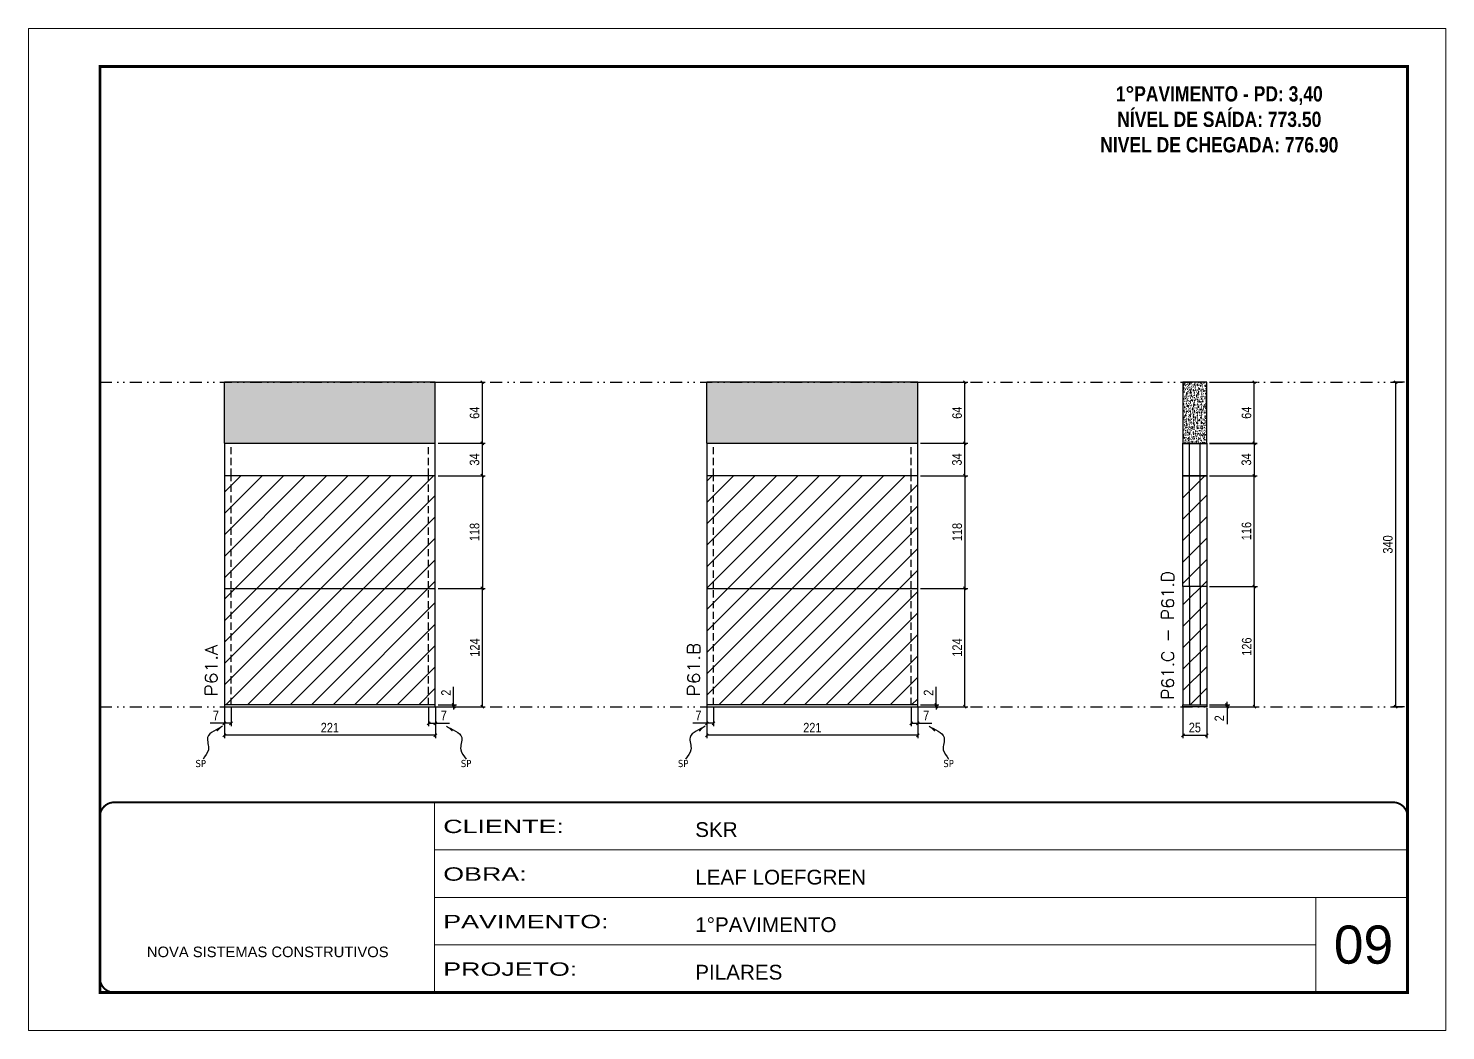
# Model space of a CAD drawing. Extents: x 14400 to 27878, y -21631 to 6985.
# Drawn here: x 14413 to 15898, y 3638 to 4688 of the extents above; entities that cross this region are included whole.
import ezdxf

# ---------------------------------------------------------------- set-up
doc = ezdxf.new("R2010")
doc.units = 0
for name, pattern in [('CONTINUO', [0]), ('DASHED', [0.75, 0.5, -0.25]), ('DIVIDE2', [0.625, 0.25, -0.125, 0, -0.125, 0, -0.125]), ('HIDDEN', [0.375, 0.25, -0.125])]:
    doc.linetypes.add(name, pattern=pattern)
for name, color, linetype, lineweight in [('CARIMBO', 255, 'Continuous', 9), ('Folhas', 255, 'Continuous', 9), ('Hachura', 251, 'Continuous', 9), ('SARRAFO DE PRESSAO', 251, 'DASHED', 9), ('Texto Seção', 7, 'Continuous', 15)]:
    doc.layers.add(name, color=color, linetype=linetype, lineweight=lineweight)
for name, color, linetype in [('COTA', 241, 'Continuous'), ('NOMENCLATURA', 7, 'Continuous'), ('Nível', 160, 'Continuous'), ('Painéis', 200, 'Continuous'), ('SARR_2.2x7', 40, 'Continuous'), ('Sarrafo de Pressão', 42, 'HIDDEN'), ('texto', 7, 'Continuous')]:
    doc.layers.add(name, color=color, linetype=linetype)
doc.styles.add('ARIAL', font='arial.ttf')
doc.styles.add('COTA TECNICA', font='techl___.ttf', dxfattribs={"height": 10})
doc.styles.add('COTA TECNICA-50', font='techl___.ttf', dxfattribs={"height": 10})
doc.styles.add('REGUA-120', font='ROMANS.shx', dxfattribs={"height": 15})
doc.styles.add('ROMANC', font='techb___.ttf', dxfattribs={"height": 2.5})
doc.styles.get("Standard").update_dxf_attribs({"font": 'arial.ttf'})
doc.styles.add('Tecnologia', font='')
doc.styles.get('Tecnologia').set_extended_font_data('Forgotten Futurist')
doc.dimstyles.new('COTA PAINEL-50', dxfattribs={"dimtxt": 10, "dimasz": 3, "dimexe": 3, "dimexo": 3, "dimgap": 3, "dimtad": 1, "dimdec": 1, "dimzin": 12, "dimdsep": 46, "dimtxsty": 'COTA TECNICA-50', "dimblk1": 'OBLIQUE', "dimblk2": 'OBLIQUE', "dimsah": 1, "dimcen": 0.9, "dimclrd": 4, "dimclre": 4, "dimclrt": 240, "dimadec": 1, "dimazin": 3, "dimtfac": 1, "dimtdec": 1, "dimtmove": 0, "dimatfit": 3, "dimfxl": 1, "dimtolj": 1, "dimtzin": 12, "dimarcsym": 0})
doc.dimstyles.new('PAINEL', dxfattribs={"dimtxt": 10, "dimasz": 3, "dimexe": 3, "dimexo": 3, "dimgap": 3, "dimtad": 1, "dimdec": 1, "dimzin": 12, "dimdsep": 46, "dimtxsty": 'COTA TECNICA', "dimblk1": 'OBLIQUE', "dimblk2": 'OBLIQUE', "dimsah": 1, "dimcen": 0.9, "dimclrd": 4, "dimclre": 4, "dimclrt": 240, "dimadec": 1, "dimazin": 3, "dimtfac": 1, "dimtdec": 1, "dimtmove": 0, "dimatfit": 3, "dimfxl": 1, "dimtolj": 1, "dimtzin": 12, "dimarcsym": 0})
doc.dimstyles.get("Standard").update_dxf_attribs({"dimtxt": 0.18, "dimasz": 0.18, "dimexe": 0.18, "dimexo": 0.0625, "dimgap": 0.09, "dimtad": 0, "dimtih": 1, "dimtoh": 1, "dimdec": 4, "dimzin": 0, "dimdsep": 46, "dimtxsty": 'Standard', "dimcen": 0.09, "dimadec": 0, "dimazin": 0, "dimtfac": 1, "dimtdec": 4, "dimtofl": 0, "dimtmove": 0, "dimatfit": 3, "dimfxl": 1, "dimtolj": 1, "dimtzin": 0, "dimarcsym": 0})

# ---------------------------------------------------------------- blocks, each defined once
blk = doc.blocks.new('9999999999')
at = {"color": 30, "linetype": 'CONTINUO'}
for p, q in [((98564.6, 34230.2), (98564.6, 34429.4)), ((98564.6, 34379.6), (99584, 34379.6)), ((98564.6, 34329.8), (99488, 34329.8)), ((99584, 34329.8), (99488, 34329.8)), ((99488, 34329.8), (99488, 34230.2)), ((98564.6, 34280), (99488, 34280))]:
    blk.add_line(p, q, dxfattribs=at)
at = {"color": 30, "linetype": 'CONTINUO', "const_width": 2}
blk.add_lwpolyline([(99584, 34230.2), (99584, 34414.4, 0.414214), (99569, 34429.4), (98229, 34429.4, 0.414214), (98214, 34414.4), (98214, 34245.2, 0.414214), (98229, 34230.2), (99584, 34230.2)], format="xyb", dxfattribs=at)
at = {"layer": 'Folhas'}
blk.add_lwpolyline([(98139, 34190.2), (99624, 34190.2), (99624, 35240.2), (98139, 35240.2)], close=True, dxfattribs=at)
at = {"layer": 'Folhas', "color": 30, "const_width": 3}
blk.add_lwpolyline([(98214, 34230.2), (99584, 34230.2), (99584, 35200.2), (98214, 35200.2)], close=True, dxfattribs=at)
at = {"color": 7, "linetype": 'Continuous', "ltscale": 5, "style": 'ARIAL'}
for s, height, p in [('SKR', 15.48, (98837.7, 34393.1)), ('LEAF LOEFGREN', 15.483, (98837.7, 34343.3)), ('1°PAVIMENTO', 15.483, (98837.7, 34293.5)), ('NOVA SISTEMAS CONSTRUTIVOS', 11.059, (98263.2, 34267.2)), ('PILARES', 15.48, (98837.7, 34243.7))]:
    blk.add_text(s, height=height, dxfattribs=at).set_placement(p)
at = {"layer": 'Folhas', "color": 7, "style": 'Tecnologia', "width": 1.5}
for s, p in [('CLIENTE:', (98573.7, 34397.2)), ('OBRA:', (98573.7, 34347.3)), ('PAVIMENTO:', (98573.7, 34297.5)), ('PROJETO:', (98573.7, 34247.7))]:
    blk.add_text(s, height=14, dxfattribs=at).set_placement(p)
blk = doc.blocks.new('_Oblique')
at = {"color": 0, "linetype": 'ByBlock', "lineweight": -2}
blk.add_line((-0.5, -0.5), (0.5, 0.5), dxfattribs=at)
blk = doc.blocks.new('*D1684')
at = {"layer": 'COTA', "color": 4, "lineweight": -2, "transparency": 16777216}
for p, q in [((14618.9, 3975.9), (14618.9, 3944)), ((14839.9, 3975.9), (14839.9, 3944)), ((14839.9, 3947), (14618.9, 3947))]:
    blk.add_line(p, q, dxfattribs=at)
at = {"layer": 'Defpoints', "color": 0, "transparency": 16777216}
for p in [(14618.9, 3978.9), (14839.9, 3978.9), (14618.9, 3947)]:
    blk.add_point(p, dxfattribs=at)
at = {"layer": 'COTA', "color": 4, "lineweight": -2, "transparency": 16777216, "xscale": 3, "yscale": 3, "zscale": 3, "rotation": 180}
blk.add_blockref('_Oblique', (14618.9, 3947), dxfattribs=at)
at = {"layer": 'COTA', "color": 4, "lineweight": -2, "transparency": 16777216, "xscale": 3, "yscale": 3, "zscale": 3}
blk.add_blockref('_Oblique', (14839.9, 3947), dxfattribs=at)
at = {"layer": 'COTA', "color": 240, "transparency": 16777216, "insert": (14729.4, 3955), "char_height": 10, "attachment_point": 5, "style": 'COTA TECNICA'}
blk.add_mtext('\\A1;221', dxfattribs=at)
blk = doc.blocks.new('*D1685')
at = {"layer": 'COTA', "color": 4, "lineweight": -2, "transparency": 16777216}
for p, q in [((14832.9, 3975.9), (14832.9, 3956.6)), ((14839.9, 3973.9), (14839.9, 3956.6)), ((14832.9, 3959.6), (14839.9, 3959.6)), ((14839.9, 3959.6), (14854.6, 3959.6))]:
    blk.add_line(p, q, dxfattribs=at)
at = {"layer": 'Defpoints', "color": 0, "transparency": 16777216}
for p in [(14832.9, 3978.9), (14839.9, 3976.9), (14839.9, 3959.6)]:
    blk.add_point(p, dxfattribs=at)
at = {"layer": 'COTA', "color": 4, "lineweight": -2, "transparency": 16777216, "xscale": 3, "yscale": 3, "zscale": 3, "rotation": 180}
blk.add_blockref('_Oblique', (14832.9, 3959.6), dxfattribs=at)
at = {"layer": 'COTA', "color": 4, "lineweight": -2, "transparency": 16777216, "xscale": 3, "yscale": 3, "zscale": 3}
blk.add_blockref('_Oblique', (14839.9, 3959.6), dxfattribs=at)
at = {"layer": 'COTA', "color": 240, "transparency": 16777216, "insert": (14848.7, 3967.7), "char_height": 10, "attachment_point": 5, "style": 'COTA TECNICA-50'}
blk.add_mtext('\\A1;7', dxfattribs=at)
blk = doc.blocks.new('*D1686')
at = {"layer": 'COTA', "color": 4, "lineweight": -2, "transparency": 16777216}
for p, q in [((14618.9, 3973.9), (14618.9, 3956.6)), ((14625.9, 3975.9), (14625.9, 3956.6)), ((14618.9, 3959.6), (14604.1, 3959.6)), ((14625.9, 3959.6), (14618.9, 3959.6))]:
    blk.add_line(p, q, dxfattribs=at)
at = {"layer": 'Defpoints', "color": 0, "transparency": 16777216}
for p in [(14618.9, 3976.9), (14625.9, 3978.9), (14618.9, 3959.6)]:
    blk.add_point(p, dxfattribs=at)
at = {"layer": 'COTA', "color": 4, "lineweight": -2, "transparency": 16777216, "xscale": 3, "yscale": 3, "zscale": 3, "rotation": 180}
blk.add_blockref('_Oblique', (14618.9, 3959.6), dxfattribs=at)
at = {"layer": 'COTA', "color": 4, "lineweight": -2, "transparency": 16777216, "xscale": 3, "yscale": 3, "zscale": 3}
blk.add_blockref('_Oblique', (14625.9, 3959.6), dxfattribs=at)
at = {"layer": 'COTA', "color": 240, "transparency": 16777216, "insert": (14610, 3967.7), "char_height": 10, "attachment_point": 5, "style": 'COTA TECNICA-50'}
blk.add_mtext('\\A1;7', dxfattribs=at)
blk = doc.blocks.new('*D1687')
at = {"layer": 'COTA', "color": 4, "lineweight": -2, "transparency": 16777216}
for p, q in [((14859.1, 3978.9), (14859.1, 3997.7)), ((14842.9, 3978.9), (14862.1, 3978.9)), ((14842.9, 3976.9), (14862.1, 3976.9)), ((14859.1, 3976.9), (14859.1, 3978.9)), ((14859.1, 3976.9), (14859.1, 3973.9))]:
    blk.add_line(p, q, dxfattribs=at)
at = {"layer": 'Defpoints', "color": 0, "transparency": 16777216}
for p in [(14839.9, 3978.9), (14839.9, 3976.9), (14859.1, 3976.9)]:
    blk.add_point(p, dxfattribs=at)
at = {"layer": 'COTA', "color": 4, "lineweight": -2, "transparency": 16777216, "xscale": 3, "yscale": 3, "zscale": 3}
for p, rotation in [((14859.1, 3978.9), 270), ((14859.1, 3976.9), 90)]:
    blk.add_blockref('_Oblique', p, dxfattribs=dict(at, rotation=rotation))
at = {"layer": 'COTA', "color": 240, "transparency": 16777216, "insert": (14851.1, 3991.6), "char_height": 10, "attachment_point": 5, "rotation": 90, "style": 'COTA TECNICA-50'}
blk.add_mtext('\\A1;2', dxfattribs=at)
blk = doc.blocks.new('*D1689')
at = {"layer": 'COTA', "color": 4, "lineweight": -2, "transparency": 16777216}
for p, q in [((14842.9, 4316.9), (14892.2, 4316.9)), ((14889.2, 4252.9), (14889.2, 4316.9)), ((14842.9, 4252.9), (14892.2, 4252.9))]:
    blk.add_line(p, q, dxfattribs=at)
at = {"layer": 'Defpoints', "color": 0, "transparency": 16777216}
for p in [(14839.9, 4316.9), (14889.2, 4316.9), (14839.9, 4252.9)]:
    blk.add_point(p, dxfattribs=at)
at = {"layer": 'COTA', "color": 4, "lineweight": -2, "transparency": 16777216, "xscale": 3, "yscale": 3, "zscale": 3}
for p, rotation in [((14889.2, 4316.9), 90), ((14889.2, 4252.9), 270)]:
    blk.add_blockref('_Oblique', p, dxfattribs=dict(at, rotation=rotation))
at = {"layer": 'COTA', "color": 240, "transparency": 16777216, "insert": (14881.1, 4284.9), "char_height": 10, "attachment_point": 5, "rotation": 90, "style": 'COTA TECNICA-50'}
blk.add_mtext('\\A1;64', dxfattribs=at)
blk = doc.blocks.new('*D1690')
at = {"layer": 'COTA', "color": 4, "linetype": 'ByBlock', "lineweight": -2, "transparency": 16777216}
for p, q in [((14842.9, 4100.9), (14892.2, 4100.9)), ((14889.2, 3976.9), (14889.2, 4100.9)), ((14842.9, 3976.9), (14892.2, 3976.9))]:
    blk.add_line(p, q, dxfattribs=at)
at = {"layer": 'Defpoints', "color": 0, "linetype": 'ByBlock', "transparency": 16777216}
for p in [(14839.9, 4100.9), (14889.2, 4100.9), (14839.9, 3976.9)]:
    blk.add_point(p, dxfattribs=at)
at = {"layer": 'COTA', "color": 4, "linetype": 'ByBlock', "lineweight": -2, "transparency": 16777216, "xscale": 3, "yscale": 3, "zscale": 3}
for p, rotation in [((14889.2, 4100.9), 90), ((14889.2, 3976.9), 270)]:
    blk.add_blockref('_Oblique', p, dxfattribs=dict(at, rotation=rotation))
at = {"layer": 'COTA', "color": 240, "linetype": 'ByBlock', "transparency": 16777216, "insert": (14881.2, 4038.9), "char_height": 10, "attachment_point": 5, "rotation": 90, "style": 'COTA TECNICA'}
blk.add_mtext('\\A1;124', dxfattribs=at)
blk = doc.blocks.new('*D1691')
at = {"layer": 'COTA', "color": 4, "linetype": 'ByBlock', "lineweight": -2, "transparency": 16777216}
for p, q in [((14842.9, 4100.9), (14892.2, 4100.9)), ((14889.2, 3976.9), (14889.2, 4100.9)), ((14842.9, 3976.9), (14892.2, 3976.9))]:
    blk.add_line(p, q, dxfattribs=at)
at = {"layer": 'Defpoints', "color": 0, "linetype": 'ByBlock', "transparency": 16777216}
for p in [(14839.9, 4100.9), (14889.2, 4100.9), (14839.9, 3976.9)]:
    blk.add_point(p, dxfattribs=at)
at = {"layer": 'COTA', "color": 4, "linetype": 'ByBlock', "lineweight": -2, "transparency": 16777216, "xscale": 3, "yscale": 3, "zscale": 3}
for p, rotation in [((14889.2, 4100.9), 90), ((14889.2, 3976.9), 270)]:
    blk.add_blockref('_Oblique', p, dxfattribs=dict(at, rotation=rotation))
at = {"layer": 'COTA', "color": 240, "linetype": 'ByBlock', "transparency": 16777216, "insert": (14881.2, 4038.9), "char_height": 10, "attachment_point": 5, "rotation": 90, "style": 'COTA TECNICA'}
blk.add_mtext('\\A1;124', dxfattribs=at)
blk = doc.blocks.new('*D1688')
at = {"layer": 'COTA', "color": 4, "lineweight": -2, "transparency": 16777216}
for p, q in [((14842.9, 4218.9), (14892.2, 4218.9)), ((14889.2, 4218.9), (14889.2, 4100.9)), ((14842.9, 4100.9), (14892.2, 4100.9))]:
    blk.add_line(p, q, dxfattribs=at)
at = {"layer": 'Defpoints', "color": 0, "transparency": 16777216}
for p in [(14839.9, 4218.9), (14839.9, 4100.9), (14889.2, 4100.9)]:
    blk.add_point(p, dxfattribs=at)
at = {"layer": 'COTA', "color": 4, "lineweight": -2, "transparency": 16777216, "xscale": 3, "yscale": 3, "zscale": 3}
for p, rotation in [((14889.2, 4218.9), 90), ((14889.2, 4100.9), 270)]:
    blk.add_blockref('_Oblique', p, dxfattribs=dict(at, rotation=rotation))
at = {"layer": 'COTA', "color": 240, "transparency": 16777216, "insert": (14881.1, 4159.9), "char_height": 10, "attachment_point": 5, "rotation": 90, "style": 'COTA TECNICA'}
blk.add_mtext('\\A1;118', dxfattribs=at)
blk = doc.blocks.new('*D1692')
at = {"layer": 'COTA', "color": 4, "lineweight": -2, "transparency": 16777216}
for p, q in [((15124.4, 3975.9), (15124.4, 3944)), ((15345.4, 3975.9), (15345.4, 3944)), ((15345.4, 3947), (15124.4, 3947))]:
    blk.add_line(p, q, dxfattribs=at)
at = {"layer": 'Defpoints', "color": 0, "transparency": 16777216}
for p in [(15124.4, 3978.9), (15345.4, 3978.9), (15124.4, 3947)]:
    blk.add_point(p, dxfattribs=at)
at = {"layer": 'COTA', "color": 4, "lineweight": -2, "transparency": 16777216, "xscale": 3, "yscale": 3, "zscale": 3, "rotation": 180}
blk.add_blockref('_Oblique', (15124.4, 3947), dxfattribs=at)
at = {"layer": 'COTA', "color": 4, "lineweight": -2, "transparency": 16777216, "xscale": 3, "yscale": 3, "zscale": 3}
blk.add_blockref('_Oblique', (15345.4, 3947), dxfattribs=at)
at = {"layer": 'COTA', "color": 240, "transparency": 16777216, "insert": (15234.9, 3955), "char_height": 10, "attachment_point": 5, "style": 'COTA TECNICA'}
blk.add_mtext('\\A1;221', dxfattribs=at)
blk = doc.blocks.new('*D1693')
at = {"layer": 'COTA', "color": 4, "lineweight": -2, "transparency": 16777216}
for p, q in [((15338.4, 3975.9), (15338.4, 3956.6)), ((15345.4, 3973.9), (15345.4, 3956.6)), ((15338.4, 3959.6), (15345.4, 3959.6)), ((15345.4, 3959.6), (15360.1, 3959.6))]:
    blk.add_line(p, q, dxfattribs=at)
at = {"layer": 'Defpoints', "color": 0, "transparency": 16777216}
for p in [(15338.4, 3978.9), (15345.4, 3976.9), (15345.4, 3959.6)]:
    blk.add_point(p, dxfattribs=at)
at = {"layer": 'COTA', "color": 4, "lineweight": -2, "transparency": 16777216, "xscale": 3, "yscale": 3, "zscale": 3, "rotation": 180}
blk.add_blockref('_Oblique', (15338.4, 3959.6), dxfattribs=at)
at = {"layer": 'COTA', "color": 4, "lineweight": -2, "transparency": 16777216, "xscale": 3, "yscale": 3, "zscale": 3}
blk.add_blockref('_Oblique', (15345.4, 3959.6), dxfattribs=at)
at = {"layer": 'COTA', "color": 240, "transparency": 16777216, "insert": (15354.2, 3967.7), "char_height": 10, "attachment_point": 5, "style": 'COTA TECNICA-50'}
blk.add_mtext('\\A1;7', dxfattribs=at)
blk = doc.blocks.new('*D1694')
at = {"layer": 'COTA', "color": 4, "lineweight": -2, "transparency": 16777216}
for p, q in [((15124.4, 3973.9), (15124.4, 3956.6)), ((15131.4, 3975.9), (15131.4, 3956.6)), ((15124.4, 3959.6), (15109.7, 3959.6)), ((15131.4, 3959.6), (15124.4, 3959.6))]:
    blk.add_line(p, q, dxfattribs=at)
at = {"layer": 'Defpoints', "color": 0, "transparency": 16777216}
for p in [(15124.4, 3976.9), (15131.4, 3978.9), (15124.4, 3959.6)]:
    blk.add_point(p, dxfattribs=at)
at = {"layer": 'COTA', "color": 4, "lineweight": -2, "transparency": 16777216, "xscale": 3, "yscale": 3, "zscale": 3, "rotation": 180}
blk.add_blockref('_Oblique', (15124.4, 3959.6), dxfattribs=at)
at = {"layer": 'COTA', "color": 4, "lineweight": -2, "transparency": 16777216, "xscale": 3, "yscale": 3, "zscale": 3}
blk.add_blockref('_Oblique', (15131.4, 3959.6), dxfattribs=at)
at = {"layer": 'COTA', "color": 240, "transparency": 16777216, "insert": (15115.5, 3967.7), "char_height": 10, "attachment_point": 5, "style": 'COTA TECNICA-50'}
blk.add_mtext('\\A1;7', dxfattribs=at)
blk = doc.blocks.new('*D1695')
at = {"layer": 'COTA', "color": 4, "lineweight": -2, "transparency": 16777216}
for p, q in [((15364.6, 3978.9), (15364.6, 3997.7)), ((15348.4, 3978.9), (15367.6, 3978.9)), ((15348.4, 3976.9), (15367.6, 3976.9)), ((15364.6, 3976.9), (15364.6, 3978.9)), ((15364.6, 3976.9), (15364.6, 3973.9))]:
    blk.add_line(p, q, dxfattribs=at)
at = {"layer": 'Defpoints', "color": 0, "transparency": 16777216}
for p in [(15345.4, 3978.9), (15345.4, 3976.9), (15364.6, 3976.9)]:
    blk.add_point(p, dxfattribs=at)
at = {"layer": 'COTA', "color": 4, "lineweight": -2, "transparency": 16777216, "xscale": 3, "yscale": 3, "zscale": 3}
for p, rotation in [((15364.6, 3978.9), 270), ((15364.6, 3976.9), 90)]:
    blk.add_blockref('_Oblique', p, dxfattribs=dict(at, rotation=rotation))
at = {"layer": 'COTA', "color": 240, "transparency": 16777216, "insert": (15356.6, 3991.6), "char_height": 10, "attachment_point": 5, "rotation": 90, "style": 'COTA TECNICA-50'}
blk.add_mtext('\\A1;2', dxfattribs=at)
blk = doc.blocks.new('*D1696')
at = {"layer": 'COTA', "color": 4, "lineweight": -2, "transparency": 16777216}
for p, q in [((15348.4, 4316.9), (15397.7, 4316.9)), ((15394.7, 4252.9), (15394.7, 4316.9)), ((15348.4, 4252.9), (15397.7, 4252.9))]:
    blk.add_line(p, q, dxfattribs=at)
at = {"layer": 'Defpoints', "color": 0, "transparency": 16777216}
for p in [(15345.4, 4316.9), (15394.7, 4316.9), (15345.4, 4252.9)]:
    blk.add_point(p, dxfattribs=at)
at = {"layer": 'COTA', "color": 4, "lineweight": -2, "transparency": 16777216, "xscale": 3, "yscale": 3, "zscale": 3}
for p, rotation in [((15394.7, 4316.9), 90), ((15394.7, 4252.9), 270)]:
    blk.add_blockref('_Oblique', p, dxfattribs=dict(at, rotation=rotation))
at = {"layer": 'COTA', "color": 240, "transparency": 16777216, "insert": (15386.6, 4284.9), "char_height": 10, "attachment_point": 5, "rotation": 90, "style": 'COTA TECNICA-50'}
blk.add_mtext('\\A1;64', dxfattribs=at)
blk = doc.blocks.new('*D1697')
at = {"layer": 'COTA', "color": 4, "linetype": 'ByBlock', "lineweight": -2, "transparency": 16777216}
for p, q in [((15348.4, 4100.9), (15397.7, 4100.9)), ((15394.7, 3976.9), (15394.7, 4100.9)), ((15348.4, 3976.9), (15397.7, 3976.9))]:
    blk.add_line(p, q, dxfattribs=at)
at = {"layer": 'Defpoints', "color": 0, "linetype": 'ByBlock', "transparency": 16777216}
for p in [(15345.4, 4100.9), (15394.7, 4100.9), (15345.4, 3976.9)]:
    blk.add_point(p, dxfattribs=at)
at = {"layer": 'COTA', "color": 4, "linetype": 'ByBlock', "lineweight": -2, "transparency": 16777216, "xscale": 3, "yscale": 3, "zscale": 3}
for p, rotation in [((15394.7, 4100.9), 90), ((15394.7, 3976.9), 270)]:
    blk.add_blockref('_Oblique', p, dxfattribs=dict(at, rotation=rotation))
at = {"layer": 'COTA', "color": 240, "linetype": 'ByBlock', "transparency": 16777216, "insert": (15386.7, 4038.9), "char_height": 10, "attachment_point": 5, "rotation": 90, "style": 'COTA TECNICA'}
blk.add_mtext('\\A1;124', dxfattribs=at)
blk = doc.blocks.new('*D1698')
at = {"layer": 'COTA', "color": 4, "linetype": 'ByBlock', "lineweight": -2, "transparency": 16777216}
for p, q in [((15348.4, 4100.9), (15397.7, 4100.9)), ((15394.7, 3976.9), (15394.7, 4100.9)), ((15348.4, 3976.9), (15397.7, 3976.9))]:
    blk.add_line(p, q, dxfattribs=at)
at = {"layer": 'Defpoints', "color": 0, "linetype": 'ByBlock', "transparency": 16777216}
for p in [(15345.4, 4100.9), (15394.7, 4100.9), (15345.4, 3976.9)]:
    blk.add_point(p, dxfattribs=at)
at = {"layer": 'COTA', "color": 4, "linetype": 'ByBlock', "lineweight": -2, "transparency": 16777216, "xscale": 3, "yscale": 3, "zscale": 3}
for p, rotation in [((15394.7, 4100.9), 90), ((15394.7, 3976.9), 270)]:
    blk.add_blockref('_Oblique', p, dxfattribs=dict(at, rotation=rotation))
at = {"layer": 'COTA', "color": 240, "linetype": 'ByBlock', "transparency": 16777216, "insert": (15386.7, 4038.9), "char_height": 10, "attachment_point": 5, "rotation": 90, "style": 'COTA TECNICA'}
blk.add_mtext('\\A1;124', dxfattribs=at)
blk = doc.blocks.new('*D1699')
at = {"layer": 'COTA', "color": 4, "lineweight": -2, "transparency": 16777216}
for p, q in [((15623.2, 3975.9), (15623.2, 3944)), ((15648.2, 3975.9), (15648.2, 3944)), ((15623.2, 3947), (15648.2, 3947))]:
    blk.add_line(p, q, dxfattribs=at)
at = {"layer": 'Defpoints', "color": 0, "transparency": 16777216}
for p in [(15623.2, 3978.9), (15648.2, 3978.9), (15648.2, 3947)]:
    blk.add_point(p, dxfattribs=at)
at = {"layer": 'COTA', "color": 4, "lineweight": -2, "transparency": 16777216, "xscale": 3, "yscale": 3, "zscale": 3, "rotation": 180}
blk.add_blockref('_Oblique', (15623.2, 3947), dxfattribs=at)
at = {"layer": 'COTA', "color": 4, "lineweight": -2, "transparency": 16777216, "xscale": 3, "yscale": 3, "zscale": 3}
blk.add_blockref('_Oblique', (15648.2, 3947), dxfattribs=at)
at = {"layer": 'COTA', "color": 240, "transparency": 16777216, "insert": (15635.7, 3955.1), "char_height": 10, "attachment_point": 5, "style": 'COTA TECNICA'}
blk.add_mtext('\\A1;25', dxfattribs=at)
blk = doc.blocks.new('*D1700')
at = {"layer": 'COTA', "color": 4, "lineweight": -2, "transparency": 16777216}
for p, q in [((15669.4, 3978.9), (15669.4, 3981.9)), ((15651.2, 3978.9), (15672.4, 3978.9)), ((15651.2, 3976.9), (15672.4, 3976.9)), ((15669.4, 3978.9), (15669.4, 3976.9)), ((15669.4, 3976.9), (15669.4, 3958.7))]:
    blk.add_line(p, q, dxfattribs=at)
at = {"layer": 'Defpoints', "color": 0, "transparency": 16777216}
for p in [(15648.2, 3978.9), (15648.2, 3976.9), (15669.4, 3978.9)]:
    blk.add_point(p, dxfattribs=at)
at = {"layer": 'COTA', "color": 4, "lineweight": -2, "transparency": 16777216, "xscale": 3, "yscale": 3, "zscale": 3}
for p, rotation in [((15669.4, 3978.9), 270), ((15669.4, 3976.9), 90)]:
    blk.add_blockref('_Oblique', p, dxfattribs=dict(at, rotation=rotation))
at = {"layer": 'COTA', "color": 240, "transparency": 16777216, "insert": (15661.4, 3964.8), "char_height": 10, "attachment_point": 5, "rotation": 90, "style": 'COTA TECNICA-50'}
blk.add_mtext('\\A1;2', dxfattribs=at)
blk = doc.blocks.new('*D1701')
at = {"layer": 'COTA', "color": 4, "lineweight": -2, "transparency": 16777216}
for p, q in [((15651.2, 4102.9), (15701.2, 4102.9)), ((15698.2, 3976.9), (15698.2, 4102.9)), ((15651.2, 3976.9), (15701.2, 3976.9))]:
    blk.add_line(p, q, dxfattribs=at)
at = {"layer": 'Defpoints', "color": 0, "transparency": 16777216}
for p in [(15648.2, 4102.9), (15698.2, 4102.9), (15648.2, 3976.9)]:
    blk.add_point(p, dxfattribs=at)
at = {"layer": 'COTA', "color": 4, "lineweight": -2, "transparency": 16777216, "xscale": 3, "yscale": 3, "zscale": 3}
for p, rotation in [((15698.2, 4102.9), 90), ((15698.2, 3976.9), 270)]:
    blk.add_blockref('_Oblique', p, dxfattribs=dict(at, rotation=rotation))
at = {"layer": 'COTA', "color": 240, "transparency": 16777216, "insert": (15690.1, 4039.9), "char_height": 10, "attachment_point": 5, "rotation": 90, "style": 'COTA TECNICA-50'}
blk.add_mtext('\\A1;126', dxfattribs=at)
blk = doc.blocks.new('*D1702')
at = {"layer": 'COTA', "color": 4, "lineweight": -2, "transparency": 16777216}
for p, q in [((15651.2, 4316.9), (15700.9, 4316.9)), ((15697.9, 4252.8), (15697.9, 4316.9)), ((15651.2, 4252.8), (15700.9, 4252.8))]:
    blk.add_line(p, q, dxfattribs=at)
at = {"layer": 'Defpoints', "color": 0, "transparency": 16777216}
for p in [(15648.2, 4316.9), (15697.9, 4316.9), (15648.2, 4252.8)]:
    blk.add_point(p, dxfattribs=at)
at = {"layer": 'COTA', "color": 4, "lineweight": -2, "transparency": 16777216, "xscale": 3, "yscale": 3, "zscale": 3}
for p, rotation in [((15697.9, 4316.9), 90), ((15697.9, 4252.8), 270)]:
    blk.add_blockref('_Oblique', p, dxfattribs=dict(at, rotation=rotation))
at = {"layer": 'COTA', "color": 240, "transparency": 16777216, "insert": (15689.8, 4284.9), "char_height": 10, "attachment_point": 5, "rotation": 90, "style": 'COTA TECNICA'}
blk.add_mtext('\\A1;64', dxfattribs=at)
blk = doc.blocks.new('*D4320')
at = {"layer": 'COTA', "color": 4, "lineweight": -2, "transparency": 16777216}
for p, q in [((15855.5, 4316.9), (15843.1, 4316.9)), ((15846.1, 3976.9), (15846.1, 4316.9)), ((15855.5, 3976.9), (15843.1, 3976.9))]:
    blk.add_line(p, q, dxfattribs=at)
at = {"layer": 'Defpoints', "color": 0, "transparency": 16777216}
for p in [(15846.1, 4316.9), (15858.5, 4316.9), (15858.5, 3976.9)]:
    blk.add_point(p, dxfattribs=at)
at = {"layer": 'COTA', "color": 4, "lineweight": -2, "transparency": 16777216, "xscale": 3, "yscale": 3, "zscale": 3}
for p, rotation in [((15846.1, 4316.9), 90), ((15846.1, 3976.9), 270)]:
    blk.add_blockref('_Oblique', p, dxfattribs=dict(at, rotation=rotation))
at = {"layer": 'COTA', "color": 240, "transparency": 16777216, "insert": (15837.9, 4146.9), "char_height": 10, "attachment_point": 5, "rotation": 90, "style": 'COTA TECNICA'}
blk.add_mtext('\\A1;340', dxfattribs=at)
blk = doc.blocks.new('*D4321')
at = {"layer": 'COTA', "color": 4, "lineweight": -2, "transparency": 16777216}
for p, q in [((14842.9, 4252.9), (14892.2, 4252.9)), ((14889.2, 4218.9), (14889.2, 4252.9)), ((14842.9, 4218.9), (14892.2, 4218.9))]:
    blk.add_line(p, q, dxfattribs=at)
at = {"layer": 'Defpoints', "color": 0, "transparency": 16777216}
for p in [(14839.9, 4252.9), (14889.2, 4252.9), (14839.9, 4218.9)]:
    blk.add_point(p, dxfattribs=at)
at = {"layer": 'COTA', "color": 4, "lineweight": -2, "transparency": 16777216, "xscale": 3, "yscale": 3, "zscale": 3}
for p, rotation in [((14889.2, 4252.9), 90), ((14889.2, 4218.9), 270)]:
    blk.add_blockref('_Oblique', p, dxfattribs=dict(at, rotation=rotation))
at = {"layer": 'COTA', "color": 240, "transparency": 16777216, "insert": (14881, 4235.9), "char_height": 10, "attachment_point": 5, "rotation": 90, "style": 'COTA TECNICA'}
blk.add_mtext('\\A1;34', dxfattribs=at)
blk = doc.blocks.new('*D4322')
at = {"layer": 'COTA', "color": 4, "lineweight": -2, "transparency": 16777216}
for p, q in [((15348.4, 4218.9), (15397.7, 4218.9)), ((15394.7, 4218.9), (15394.7, 4100.9)), ((15348.4, 4100.9), (15397.7, 4100.9))]:
    blk.add_line(p, q, dxfattribs=at)
at = {"layer": 'Defpoints', "color": 0, "transparency": 16777216}
for p in [(15345.4, 4218.9), (15345.4, 4100.9), (15394.7, 4100.9)]:
    blk.add_point(p, dxfattribs=at)
at = {"layer": 'COTA', "color": 4, "lineweight": -2, "transparency": 16777216, "xscale": 3, "yscale": 3, "zscale": 3}
for p, rotation in [((15394.7, 4218.9), 90), ((15394.7, 4100.9), 270)]:
    blk.add_blockref('_Oblique', p, dxfattribs=dict(at, rotation=rotation))
at = {"layer": 'COTA', "color": 240, "transparency": 16777216, "insert": (15386.7, 4159.9), "char_height": 10, "attachment_point": 5, "rotation": 90, "style": 'COTA TECNICA'}
blk.add_mtext('\\A1;118', dxfattribs=at)
blk = doc.blocks.new('*D4323')
at = {"layer": 'COTA', "color": 4, "lineweight": -2, "transparency": 16777216}
for p, q in [((15348.4, 4252.9), (15397.7, 4252.9)), ((15394.7, 4218.9), (15394.7, 4252.9)), ((15348.4, 4218.9), (15397.7, 4218.9))]:
    blk.add_line(p, q, dxfattribs=at)
at = {"layer": 'Defpoints', "color": 0, "transparency": 16777216}
for p in [(15345.4, 4252.9), (15394.7, 4252.9), (15345.4, 4218.9)]:
    blk.add_point(p, dxfattribs=at)
at = {"layer": 'COTA', "color": 4, "lineweight": -2, "transparency": 16777216, "xscale": 3, "yscale": 3, "zscale": 3}
for p, rotation in [((15394.7, 4252.9), 90), ((15394.7, 4218.9), 270)]:
    blk.add_blockref('_Oblique', p, dxfattribs=dict(at, rotation=rotation))
at = {"layer": 'COTA', "color": 240, "transparency": 16777216, "insert": (15386.5, 4235.9), "char_height": 10, "attachment_point": 5, "rotation": 90, "style": 'COTA TECNICA'}
blk.add_mtext('\\A1;34', dxfattribs=at)
blk = doc.blocks.new('*D4324')
at = {"layer": 'COTA', "color": 4, "lineweight": -2, "transparency": 16777216}
for p, q in [((15651.2, 4252.9), (15700.9, 4252.9)), ((15697.9, 4252.9), (15697.9, 4218.8)), ((15651.2, 4218.8), (15700.9, 4218.8))]:
    blk.add_line(p, q, dxfattribs=at)
at = {"layer": 'Defpoints', "color": 0, "transparency": 16777216}
for p in [(15648.2, 4252.9), (15648.2, 4218.8), (15697.9, 4218.8)]:
    blk.add_point(p, dxfattribs=at)
at = {"layer": 'COTA', "color": 4, "lineweight": -2, "transparency": 16777216, "xscale": 3, "yscale": 3, "zscale": 3}
for p, rotation in [((15697.9, 4252.9), 90), ((15697.9, 4218.8), 270)]:
    blk.add_blockref('_Oblique', p, dxfattribs=dict(at, rotation=rotation))
at = {"layer": 'COTA', "color": 240, "transparency": 16777216, "insert": (15689.7, 4235.9), "char_height": 10, "attachment_point": 5, "rotation": 90, "style": 'COTA TECNICA'}
blk.add_mtext('\\A1;34', dxfattribs=at)
blk = doc.blocks.new('*D4401')
at = {"layer": 'COTA', "color": 4, "lineweight": -2, "transparency": 16777216}
for p, q in [((15651.2, 4218.8), (15700.9, 4218.8)), ((15697.9, 4102.9), (15697.9, 4218.8)), ((15651.2, 4102.9), (15700.9, 4102.9))]:
    blk.add_line(p, q, dxfattribs=at)
at = {"layer": 'Defpoints', "color": 0, "transparency": 16777216}
for p in [(15648.2, 4218.8), (15697.9, 4218.8), (15648.2, 4102.9)]:
    blk.add_point(p, dxfattribs=at)
at = {"layer": 'COTA', "color": 4, "lineweight": -2, "transparency": 16777216, "xscale": 3, "yscale": 3, "zscale": 3}
for p, rotation in [((15697.9, 4218.8), 90), ((15697.9, 4102.9), 270)]:
    blk.add_blockref('_Oblique', p, dxfattribs=dict(at, rotation=rotation))
at = {"layer": 'COTA', "color": 240, "transparency": 16777216, "insert": (15689.8, 4160.9), "char_height": 10, "attachment_point": 5, "rotation": 90, "style": 'COTA TECNICA'}
blk.add_mtext('\\A1;116', dxfattribs=at)

msp = doc.modelspace()

# ---------------------------------------------------------------- hatches: boundary and pattern name
at = {"layer": 'COTA', "linetype": 'ByBlock'}
h = msp.add_hatch(dxfattribs=at)
h.set_pattern_fill('AR-CONC', color=256, scale=0.03)
h.set_pattern_definition([(50, (9176.7893, -6713.5824), (5.46554, -0.4781726), [0.5715, -6.2865]), (355, (9176.789, -6713.5824), (-1.0573026, 5.7317054), [0.4572, -5.0292175]), (100.451445, (9177.2447, -6713.622), (4.4082374, 5.2535326), [0.4857003, -5.3427073]), (46.1842, (9176.789, -6712.0584), (8.1323712, -1.26127), [0.85725, -9.42975]), (96.63556, (9177.467, -6712.1635), (7.122124, 7.4227837), [0.7285507, -8.014068]), (351.18415, (9176.789, -6712.058), (7.122124, 7.422784), [0.685799, -7.543792]), (21, (9177.5513, -6712.4394), (4.5484317, -3.067956), [0.5715, -6.2865]), (326, (9177.551, -6712.4394), (1.8540609, 5.525639), [0.4572, -5.0292]), (71.451445, (9177.9303, -6712.695), (6.4024926, 2.457683), [0.4857003, -5.3426981]), (37.5, (9176.7893, -6713.5824), (0.0926581, 2.53665117), [0, -4.96824, 0, -5.1054, 0, -5.04825]), (7.5, (9176.7893, -6713.5824), (2.0045899, 3.00541724), [0, -2.91084, 0, -4.85394, 0, -1.92405]), (327.5, (9175.09, -6713.5824), (4.06771786, -0.17186232), [0, -1.905, 0, -5.9436, 0, -7.8867]), (317.5, (9174.328, -6713.5824), (4.4438754, 0.7627947), [0, -2.4765, 0, -3.94716, 0, -5.6007])])
h.paths.add_polyline_path([(14839.87, 4252.86), (14839.87, 4316.86), (14618.87, 4316.86), (14618.87, 4252.86)])
h = msp.add_hatch(dxfattribs=at)
h.set_pattern_fill('AR-CONC', color=256, scale=0.03)
h.set_pattern_definition([(50, (9682.2994, -6713.5824), (5.46554, -0.4781726), [0.5715, -6.2865]), (355, (9682.2994, -6713.5824), (-1.0573026, 5.7317054), [0.4572, -5.0292175]), (100.451445, (9682.755, -6713.622), (4.4082374, 5.2535326), [0.4857003, -5.3427073]), (46.1842, (9682.2994, -6712.0584), (8.1323712, -1.26127), [0.85725, -9.42975]), (96.63556, (9682.977, -6712.1635), (7.122124, 7.4227837), [0.7285507, -8.014068]), (351.18415, (9682.299, -6712.058), (7.122124, 7.422784), [0.685799, -7.543792]), (21, (9683.0614, -6712.4394), (4.5484317, -3.067956), [0.5715, -6.2865]), (326, (9683.0614, -6712.4394), (1.8540609, 5.525639), [0.4572, -5.0292]), (71.451445, (9683.4404, -6712.695), (6.4024926, 2.457683), [0.4857003, -5.3426981]), (37.5, (9682.2994, -6713.5824), (0.0926581, 2.53665117), [0, -4.96824, 0, -5.1054, 0, -5.04825]), (7.5, (9682.2994, -6713.5824), (2.0045899, 3.00541724), [0, -2.91084, 0, -4.85394, 0, -1.92405]), (327.5, (9680.6001, -6713.5824), (4.06771786, -0.17186232), [0, -1.905, 0, -5.9436, 0, -7.8867]), (317.5, (9679.838, -6713.5824), (4.4438754, 0.7627947), [0, -2.4765, 0, -3.94716, 0, -5.6007])])
h.paths.add_polyline_path([(15345.38, 4252.86), (15345.38, 4316.86), (15124.38, 4316.86), (15124.38, 4252.86)])
at = {"layer": 'COTA'}
h = msp.add_hatch(dxfattribs=at)
h.set_pattern_fill('AR-CONC', color=256, scale=0.03)
h.set_pattern_definition([(50, (-3233.309, -1168.575), (5.4655401, -0.4781726), [0.5715, -6.2865]), (355, (-3233.309, -1168.575), (-1.0573026, 5.7317054), [0.4572, -5.0292175]), (100.451445, (-3232.8534, -1168.615), (4.4082374, 5.2535326), [0.4857003, -5.3427073]), (46.1842, (-3233.309, -1167.051), (8.1323712, -1.2612698), [0.85725, -9.42975]), (96.635558, (-3232.631, -1167.156), (7.122124, 7.4227837), [0.7285507, -8.0140682]), (351.18415, (-3233.309, -1167.051), (7.122124, 7.4227837), [0.685799, -7.543792]), (21, (-3232.547, -1167.432), (4.5484317, -3.0679559), [0.5715, -6.2865]), (326, (-3232.547, -1167.432), (1.8540609, 5.525639), [0.4572, -5.0292]), (71.451445, (-3232.168, -1167.688), (6.4024926, 2.457683), [0.4857003, -5.3426981]), (37.5, (-3233.3089, -1168.5751), (0.0926581, 2.53665117), [0, -4.96824, 0, -5.1054, 0, -5.04825]), (7.5, (-3233.309, -1168.575), (2.00458988, 3.00541724), [0, -2.91084, 0, -4.85394, 0, -1.92405]), (327.5, (-3235.0082, -1168.5751), (4.06771786, -0.17186232), [0, -1.905, 0, -5.9436, 0, -7.8867]), (317.5, (-3235.77, -1168.575), (4.44387544, 0.7627947), [0, -2.4765, 0, -3.94716, 0, -5.6007])])
h.paths.add_polyline_path([(15648.21, 4316.86), (15623.21, 4316.86), (15623.21, 4252.84), (15648.21, 4252.84)])
at = {"layer": 'Hachura'}
h = msp.add_hatch(dxfattribs=at)
h.set_pattern_fill('ANSI31', color=256, scale=5)
h.paths.add_polyline_path([(14839.87, 4218.86), (14618.87, 4218.86), (14618.87, 4100.86), (14839.87, 4100.86)])
h.paths.add_polyline_path([(14839.87, 4100.86), (14618.87, 4100.86), (14618.87, 3978.86), (14839.87, 3978.86)])
h.paths.add_polyline_path([(15345.38, 4100.86), (15124.38, 4100.86), (15124.38, 3978.86), (15345.38, 3978.86)])
h.paths.add_polyline_path([(15345.38, 4218.86), (15124.38, 4218.86), (15124.38, 4100.86), (15345.38, 4100.86)])
h.paths.add_polyline_path([(15648.21, 4218.84), (15623.21, 4218.84), (15623.21, 4102.86), (15648.21, 4102.86)])
h.paths.add_polyline_path([(15648.21, 4102.86), (15623.21, 4102.86), (15623.21, 3978.86), (15648.21, 3978.86)])

# ---------------------------------------------------------------- linework, layer by layer
at = {"layer": 'COTA', "linetype": 'ByBlock'}
for p, q in [((14839.87, 4316.86), (14618.87, 4316.86)), ((14618.87, 4252.86), (14618.87, 4316.86)), ((14839.87, 4252.86), (14839.87, 4316.86)), ((15345.38, 4316.86), (15124.38, 4316.86)), ((15124.38, 4252.86), (15124.38, 4316.86)), ((15345.38, 4252.86), (15345.38, 4316.86))]:
    msp.add_line(p, q, dxfattribs=at)
msp.add_lwpolyline([(15623.21, 4252.84), (15648.21, 4252.84), (15648.21, 4316.86), (15623.21, 4316.86)], close=True, dxfattribs=at)
at = {"layer": 'Nível', "color": 4, "linetype": 'DIVIDE2', "ltscale": 50}
for p, q in [((14488.47, 4316.86), (15858.47, 4316.86)), ((14488.47, 3976.86), (15858.47, 3976.86))]:
    msp.add_line(p, q, dxfattribs=at)
at = {"layer": 'Painéis'}
for p, q in [((14618.87, 4252.86), (14839.87, 4252.86)), ((14618.87, 4252.86), (14618.87, 4100.86)), ((14839.87, 4100.86), (14839.87, 4252.86)), ((15124.38, 4252.86), (15124.38, 4100.86)), ((15124.38, 4252.86), (15345.38, 4252.86)), ((15345.38, 4100.86), (15345.38, 4252.86)), ((14839.87, 4218.86), (14618.87, 4218.86)), ((15345.38, 4218.86), (15124.38, 4218.86)), ((14618.87, 4100.86), (14839.87, 4100.86)), ((14618.87, 4100.86), (14618.87, 3978.86)), ((14839.87, 3978.86), (14839.87, 4100.86)), ((15124.38, 4100.86), (15345.38, 4100.86)), ((15124.38, 4100.86), (15124.38, 3978.86)), ((15345.38, 3978.86), (15345.38, 4100.86)), ((15623.21, 4102.86), (15623.21, 3978.86)), ((15648.21, 4102.86), (15623.21, 4102.86)), ((15648.21, 4102.86), (15648.21, 3978.86)), ((15623.21, 3978.86), (15648.21, 3978.86)), ((15623.21, 3978.86), (15648.21, 3978.86)), ((15623.21, 3976.86), (15623.21, 3978.86)), ((15648.21, 3976.86), (15623.21, 3976.86)), ((15648.21, 3978.86), (15648.21, 3976.86))]:
    msp.add_line(p, q, dxfattribs=at)
for points in [[(15623.21, 4252.86), (15648.21, 4252.86), (15648.21, 4218.84), (15623.21, 4218.84)], [(15623.21, 4218.84), (15648.21, 4218.84), (15648.21, 4102.86), (15623.21, 4102.86)], [(14839.87, 3978.86), (14618.87, 3978.86), (14618.87, 3976.86), (14839.87, 3976.86)], [(15345.38, 3978.86), (15124.38, 3978.86), (15124.38, 3976.86), (15345.38, 3976.86)]]:
    msp.add_lwpolyline(points, close=True, dxfattribs=at)
at = {"layer": 'SARR_2.2x7'}
for p, q in [((15630.21, 4218.84), (15630.21, 4252.84)), ((15641.21, 4218.84), (15641.21, 4252.84)), ((15630.21, 4102.88), (15630.21, 4218.84)), ((15641.21, 4102.88), (15641.21, 4218.84)), ((15630.21, 4102.88), (15630.21, 3978.86)), ((15641.21, 4102.88), (15641.21, 3978.86))]:
    msp.add_line(p, q, dxfattribs=at)
at = {"layer": 'Sarrafo de Pressão', "ltscale": 30}
for p, q in [((14625.87, 4218.86), (14625.87, 4252.86)), ((14832.87, 4218.86), (14832.87, 4252.86)), ((15131.38, 4218.86), (15131.38, 4252.86)), ((15338.38, 4218.86), (15338.38, 4252.86)), ((14625.87, 4100.86), (14625.87, 4218.86)), ((14832.87, 4100.86), (14832.87, 4218.86)), ((15131.38, 4100.86), (15131.38, 4218.86)), ((15338.38, 4100.86), (15338.38, 4218.86)), ((14625.87, 3978.86), (14625.87, 4100.86)), ((14832.87, 3978.86), (14832.87, 4100.86)), ((15131.38, 3978.86), (15131.38, 4100.86)), ((15338.38, 3978.86), (15338.38, 4100.86))]:
    msp.add_line(p, q, dxfattribs=at)

# ---------------------------------------------------------------- block references
at = {"layer": 'SARRAFO DE PRESSAO', "color": 6, "linetype": 'ByBlock'}
msp.add_blockref('9999999999', (-83725.51, -30552.63), dxfattribs=at)

# ---------------------------------------------------------------- texts
at = {"layer": 'CARIMBO', "style": 'ARIAL'}
msp.add_text('09', height=40, dxfattribs=at).set_placement((15781.33, 3707.72))
at = {"layer": 'NOMENCLATURA', "color": 2, "insert": (15661.31, 4653.64), "char_height": 16, "attachment_point": 2, "style": 'ROMANC'}
msp.add_mtext_dynamic_manual_height_columns('\\P1°PAVIMENTO - PD: 3,40\\PNÍVEL DE SAÍDA: 773.50\\PNIVEL DE CHEGADA: 776.90', width=432.3511, gutter_width=1, heights=[0], dxfattribs=at)
at = {"layer": 'texto', "color": 0, "char_height": 7.5, "attachment_point": 5}
for insert in [(14594.09, 3917.37), (14872.12, 3917.37), (15099.6, 3917.37), (15377.63, 3917.37)]:
    msp.add_mtext('{\\fTahoma|b0|i0|c0|p34;\\C4;SP}', dxfattribs=dict(at, insert=insert))
at = {"layer": 'Texto Seção', "style": 'REGUA-120', "width": 1.1}
for s, p in [('P61.A', (14611.62, 3987.62)), ('P61.B', (15117.13, 3987.62))]:
    msp.add_text(s, height=13, rotation=90, dxfattribs=at).set_placement(p)
at = {"layer": 'Texto Seção', "insert": (15613.76, 3984.27), "char_height": 13, "width": 370.6998, "attachment_point": 7, "rotation": 90, "style": 'REGUA-120'}
msp.add_mtext('P61.C - P61.D', dxfattribs=at)

# ---------------------------------------------------------------- dimensions: what is measured, and where the dimension line sits
at = {"layer": 'COTA'}
for base, p1, p2, angle, dimstyle, picture, middle in [((14889.24, 4316.86), (14839.87, 4252.86), (14839.87, 4316.86), 90, 'COTA PAINEL-50', '*D1689', (14881.14, 4284.86)), ((15394.75, 4316.86), (15345.38, 4252.86), (15345.38, 4316.86), 90, 'COTA PAINEL-50', '*D1696', (15386.65, 4284.86)), ((15697.88, 4316.86), (15648.21, 4252.84), (15648.21, 4316.86), 90, 'PAINEL', '*D1702', (15689.77, 4284.85)), ((15846.09, 4316.86), (15858.47, 3976.86), (15858.47, 4316.86), 90, 'PAINEL', '*D4320', (15837.87, 4146.86)), ((14889.24, 4252.86), (14839.87, 4218.86), (14839.87, 4252.86), 90, 'PAINEL', '*D4321', (14881.02, 4235.86)), ((15394.75, 4252.86), (15345.38, 4218.86), (15345.38, 4252.86), 90, 'PAINEL', '*D4323', (15386.53, 4235.86)), ((15697.88, 4218.84), (15648.21, 4252.86), (15648.21, 4218.84), 90, 'PAINEL', '*D4324', (15689.66, 4235.85)), ((14889.24, 4100.86), (14839.87, 4218.86), (14839.87, 4100.86), 90, 'PAINEL', '*D1688', (14881.14, 4159.86)), ((15394.75, 4100.86), (15345.38, 4218.86), (15345.38, 4100.86), 90, 'PAINEL', '*D4322', (15386.65, 4159.86)), ((15697.88, 4218.84), (15648.21, 4102.86), (15648.21, 4218.84), 90, 'PAINEL', '*D4401', (15689.77, 4160.85)), ((15698.2, 4102.88), (15648.21, 3976.86), (15648.21, 4102.88), 90, 'COTA PAINEL-50', '*D1701', (15690.1, 4039.87)), ((14618.87, 3959.62), (14625.87, 3978.86), (14618.87, 3976.86), 180, 'COTA PAINEL-50', '*D1686', (14610.01, 3967.69)), ((15124.38, 3959.62), (15131.38, 3978.86), (15124.38, 3976.86), 180, 'COTA PAINEL-50', '*D1694', (15115.52, 3967.69))]:
    dim = msp.add_linear_dim(base=base, p1=p1, p2=p2, angle=angle, dimstyle=dimstyle, dxfattribs=at)
    dim.commit()
    dim.dimension.update_dxf_attribs({"geometry": picture, "text_midpoint": middle})
at = {"layer": 'COTA', "linetype": 'ByBlock'}
for p1, p2, picture, middle in [((14839.87, 3976.86), (14839.87, 4100.86), '*D1690', (14881.17, 4038.86)), ((14839.87, 3976.86), (14839.87, 4100.86), '*D1691', (14881.17, 4038.86)), ((15345.38, 3976.86), (15345.38, 4100.86), '*D1697', (15386.68, 4038.86)), ((15345.38, 3976.86), (15345.38, 4100.86), '*D1698', (15386.68, 4038.86))]:
    dim = msp.add_aligned_dim(p1=p1, p2=p2, distance=-49.37, dimstyle='PAINEL', dxfattribs=at)
    dim.commit()
    dim.dimension.update_dxf_attribs({"geometry": picture, "text_midpoint": middle})
at = {"layer": 'COTA'}
for base, p1, p2, picture, middle in [((14859.13, 3976.86), (14839.87, 3978.86), (14839.87, 3976.86), '*D1687', (14859.13, 3991.61)), ((15364.64, 3976.86), (15345.38, 3978.86), (15345.38, 3976.86), '*D1695', (15364.64, 3991.61)), ((15669.4, 3978.86), (15648.21, 3976.86), (15648.21, 3978.86), '*D1700', (15669.4, 3964.8))]:
    dim = msp.add_linear_dim(base=base, p1=p1, p2=p2, angle=90, dimstyle='COTA PAINEL-50', dxfattribs=at)
    dim.commit()
    dim.dimension.update_dxf_attribs({"geometry": picture, "text_midpoint": middle, "dimtype": 160})
for base, p1, p2, picture, middle in [((14618.87, 3946.97), (14839.87, 3978.86), (14618.87, 3978.86), '*D1684', (14729.37, 3955.02)), ((15124.38, 3946.97), (15345.38, 3978.86), (15124.38, 3978.86), '*D1692', (15234.88, 3955.02))]:
    dim = msp.add_linear_dim(base=base, p1=p1, p2=p2, angle=180, dimstyle='PAINEL', override={"dimarcsym": 2}, dxfattribs=at)
    dim.commit()
    dim.dimension.update_dxf_attribs({"geometry": picture, "text_midpoint": middle})
for base, p1, p2, picture, middle in [((14839.87, 3959.62), (14832.87, 3978.86), (14839.87, 3976.86), '*D1685', (14848.74, 3967.69)), ((15345.38, 3959.62), (15338.38, 3978.86), (15345.38, 3976.86), '*D1693', (15354.25, 3967.69))]:
    dim = msp.add_linear_dim(base=base, p1=p1, p2=p2, dimstyle='COTA PAINEL-50', dxfattribs=at)
    dim.commit()
    dim.dimension.update_dxf_attribs({"geometry": picture, "text_midpoint": middle})
dim = msp.add_linear_dim(base=(15648.21, 3946.97), p1=(15623.21, 3978.86), p2=(15648.21, 3978.86), dimstyle='PAINEL', override={"dimarcsym": 2}, dxfattribs=at)
dim.commit()
dim.dimension.update_dxf_attribs({"geometry": '*D1699', "text_midpoint": (15635.71, 3955.08)})

# ---------------------------------------------------------------- leaders
at = {"layer": 'COTA', "path_type": 1}
for points in [[(14617.04, 3956.68), (14601.26, 3944.84), (14602.18, 3931.84), (14596.63, 3922.06)], [(14851.7, 3956.68), (14867.49, 3944.84), (14866.56, 3931.84), (14872.11, 3922.06)], [(15122.55, 3956.68), (15106.77, 3944.84), (15107.69, 3931.84), (15102.14, 3922.06)], [(15357.21, 3956.68), (15373, 3944.84), (15372.07, 3931.84), (15377.62, 3922.06)]]:
    msp.add_leader(points, dimstyle='Standard', override={"dimasz": 8}, dxfattribs=at)

doc.saveas('drawing.dxf')
